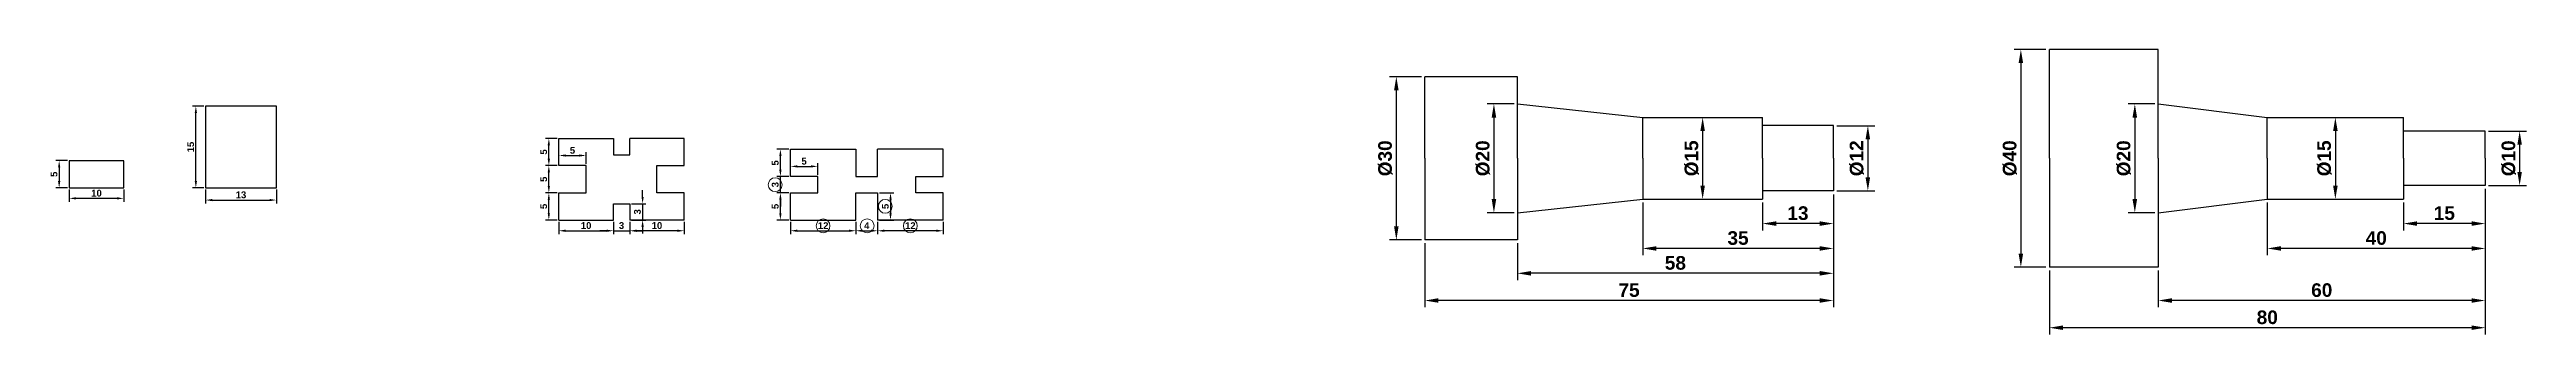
# Model space of a CAD drawing. Header units: millimetres. Extents: x 1805 to 4302, y 1320 to 2200.
# Drawn here: x 1805 to 2259.6, y 1648.1 to 1700.5 of the extents above; entities that cross this region are included whole.
import ezdxf

# ---------------------------------------------------------------- set-up
doc = ezdxf.new("R2010")
doc.units = ezdxf.units.MM
doc.layers.add('Contorno', color=7, linetype='Continuous', lineweight=30)
doc.layers.add('cotas', color=255, linetype='Continuous', lineweight=5)
doc.styles.get("Standard").update_dxf_attribs({"font": ''})
doc.styles.get('Standard').set_extended_font_data('Arial', bold=True)
doc.dimstyles.new('ISO-25', dxfattribs={"dimscale": 0.5, "dimtxt": 2.5, "dimasz": 2.5, "dimexe": 1.25, "dimexo": 0.625, "dimtad": 1, "dimtxsty": 'Standard', "dimcen": 2.5, "dimclrt": 7, "dimadec": 0, "dimazin": 0, "dimtfac": 1, "dimtmove": 0, "dimatfit": 3, "dimfxl": 1, "dimarcsym": 0})

# ---------------------------------------------------------------- blocks, each defined once
blk = doc.blocks.new('*D1')
at = {"layer": 'cotas', "color": 0, "lineweight": -2, "transparency": 16777216}
for p, q in [((1911.47, 1668.82), (1911.47, 1666.53)), ((1921.47, 1668.82), (1921.47, 1666.53)), ((1920.22, 1667.16), (1912.72, 1667.16))]:
    blk.add_line(p, q, dxfattribs=at)
at = {"layer": 'cotas', "color": 0, "transparency": 16777216}
for points in [[(1912.72, 1667.37), (1912.72, 1666.95), (1911.47, 1667.16)], [(1920.22, 1667.37), (1920.22, 1666.95), (1921.47, 1667.16)]]:
    blk.add_solid(points, dxfattribs=at)
at = {"layer": 'Defpoints', "color": 0, "transparency": 16777216}
for p in [(1911.47, 1669.13), (1921.47, 1669.13), (1911.47, 1667.16)]:
    blk.add_point(p, dxfattribs=at)
at = {"layer": 'cotas', "color": 7, "transparency": 16777216, "insert": (1916.47, 1668.11), "char_height": 1.25, "attachment_point": 5}
blk.add_mtext('10', dxfattribs=at)
blk = doc.blocks.new('*D2')
at = {"layer": 'cotas', "color": 0, "lineweight": -2, "transparency": 16777216}
for p, q in [((1908.47, 1668.82), (1908.47, 1666.53)), ((1911.47, 1668.82), (1911.47, 1666.53)), ((1907.22, 1667.16), (1905.97, 1667.16)), ((1908.47, 1667.16), (1911.47, 1667.16)), ((1912.72, 1667.16), (1913.97, 1667.16))]:
    blk.add_line(p, q, dxfattribs=at)
at = {"layer": 'cotas', "color": 0, "transparency": 16777216}
for points in [[(1907.22, 1667.37), (1907.22, 1666.95), (1908.47, 1667.16)], [(1912.72, 1667.37), (1912.72, 1666.95), (1911.47, 1667.16)]]:
    blk.add_solid(points, dxfattribs=at)
at = {"layer": 'Defpoints', "color": 0, "transparency": 16777216}
for p in [(1908.47, 1669.13), (1911.47, 1669.13), (1911.47, 1667.16)]:
    blk.add_point(p, dxfattribs=at)
at = {"layer": 'cotas', "color": 7, "transparency": 16777216, "insert": (1909.97, 1668.11), "char_height": 1.25, "attachment_point": 5}
blk.add_mtext('3', dxfattribs=at)
blk = doc.blocks.new('*D3')
at = {"layer": 'cotas', "color": 0, "lineweight": -2, "transparency": 16777216}
for p, q in [((1898.47, 1668.82), (1898.47, 1666.53)), ((1908.47, 1668.82), (1908.47, 1666.53)), ((1899.72, 1667.16), (1907.22, 1667.16))]:
    blk.add_line(p, q, dxfattribs=at)
at = {"layer": 'cotas', "color": 0, "transparency": 16777216}
for points in [[(1899.72, 1667.37), (1899.72, 1666.95), (1898.47, 1667.16)], [(1907.22, 1667.37), (1907.22, 1666.95), (1908.47, 1667.16)]]:
    blk.add_solid(points, dxfattribs=at)
at = {"layer": 'Defpoints', "color": 0, "transparency": 16777216}
for p in [(1898.47, 1669.13), (1908.47, 1669.13), (1908.47, 1667.16)]:
    blk.add_point(p, dxfattribs=at)
at = {"layer": 'cotas', "color": 7, "transparency": 16777216, "insert": (1903.47, 1668.11), "char_height": 1.25, "attachment_point": 5}
blk.add_mtext('10', dxfattribs=at)
blk = doc.blocks.new('*D4')
at = {"layer": 'cotas', "color": 0, "lineweight": -2, "transparency": 16777216}
for p, q in [((1913.84, 1673.38), (1913.84, 1674.63)), ((1911.78, 1672.13), (1914.46, 1672.13)), ((1911.78, 1669.13), (1914.46, 1669.13)), ((1913.84, 1672.13), (1913.84, 1669.13)), ((1913.84, 1667.88), (1913.84, 1666.63))]:
    blk.add_line(p, q, dxfattribs=at)
at = {"layer": 'cotas', "color": 0, "transparency": 16777216}
for points in [[(1913.63, 1673.38), (1914.05, 1673.38), (1913.84, 1672.13)], [(1913.63, 1667.88), (1914.05, 1667.88), (1913.84, 1669.13)]]:
    blk.add_solid(points, dxfattribs=at)
at = {"layer": 'Defpoints', "color": 0, "transparency": 16777216}
for p in [(1911.47, 1672.13), (1911.47, 1669.13), (1913.84, 1669.13)]:
    blk.add_point(p, dxfattribs=at)
at = {"layer": 'cotas', "color": 7, "transparency": 16777216, "insert": (1912.89, 1670.63), "char_height": 1.25, "attachment_point": 5, "rotation": 90}
blk.add_mtext('3', dxfattribs=at)
blk = doc.blocks.new('*D5')
at = {"layer": 'cotas', "color": 0, "lineweight": -2, "transparency": 16777216}
for p, q in [((1898.16, 1674.13), (1896, 1674.13)), ((1898.16, 1669.13), (1896, 1669.13)), ((1896.63, 1670.38), (1896.63, 1672.88))]:
    blk.add_line(p, q, dxfattribs=at)
at = {"layer": 'cotas', "color": 0, "transparency": 16777216}
for points in [[(1896.42, 1672.88), (1896.83, 1672.88), (1896.63, 1674.13)], [(1896.42, 1670.38), (1896.83, 1670.38), (1896.63, 1669.13)]]:
    blk.add_solid(points, dxfattribs=at)
at = {"layer": 'Defpoints', "color": 0, "transparency": 16777216}
for p in [(1896.63, 1674.13), (1898.47, 1674.13), (1898.47, 1669.13)]:
    blk.add_point(p, dxfattribs=at)
at = {"layer": 'cotas', "color": 7, "transparency": 16777216, "insert": (1895.68, 1671.63), "char_height": 1.25, "attachment_point": 5, "rotation": 90}
blk.add_mtext('5', dxfattribs=at)
blk = doc.blocks.new('*D6')
at = {"layer": 'cotas', "color": 0, "lineweight": -2, "transparency": 16777216}
for p, q in [((1898.16, 1679.13), (1896, 1679.13)), ((1896.63, 1675.38), (1896.63, 1677.88)), ((1898.16, 1674.13), (1896, 1674.13))]:
    blk.add_line(p, q, dxfattribs=at)
at = {"layer": 'cotas', "color": 0, "transparency": 16777216}
for points in [[(1896.42, 1677.88), (1896.83, 1677.88), (1896.63, 1679.13)], [(1896.42, 1675.38), (1896.83, 1675.38), (1896.63, 1674.13)]]:
    blk.add_solid(points, dxfattribs=at)
at = {"layer": 'Defpoints', "color": 0, "transparency": 16777216}
for p in [(1896.63, 1679.13), (1898.47, 1679.13), (1898.47, 1674.13)]:
    blk.add_point(p, dxfattribs=at)
at = {"layer": 'cotas', "color": 7, "transparency": 16777216, "insert": (1895.68, 1676.63), "char_height": 1.25, "attachment_point": 5, "rotation": 90}
blk.add_mtext('5', dxfattribs=at)
blk = doc.blocks.new('*D7')
at = {"layer": 'cotas', "color": 0, "lineweight": -2, "transparency": 16777216}
for p, q in [((1898.16, 1684.13), (1896, 1684.13)), ((1896.63, 1680.38), (1896.63, 1682.88)), ((1898.16, 1679.13), (1896, 1679.13))]:
    blk.add_line(p, q, dxfattribs=at)
at = {"layer": 'cotas', "color": 0, "transparency": 16777216}
for points in [[(1896.42, 1682.88), (1896.83, 1682.88), (1896.63, 1684.13)], [(1896.42, 1680.38), (1896.83, 1680.38), (1896.63, 1679.13)]]:
    blk.add_solid(points, dxfattribs=at)
at = {"layer": 'Defpoints', "color": 0, "transparency": 16777216}
for p in [(1896.63, 1684.13), (1898.47, 1684.13), (1898.47, 1679.13)]:
    blk.add_point(p, dxfattribs=at)
at = {"layer": 'cotas', "color": 7, "transparency": 16777216, "insert": (1895.68, 1681.63), "char_height": 1.25, "attachment_point": 5, "rotation": 90}
blk.add_mtext('5', dxfattribs=at)
blk = doc.blocks.new('*D8')
at = {"layer": 'cotas', "color": 0, "lineweight": -2, "transparency": 16777216}
for p, q in [((1898.47, 1679.45), (1898.47, 1681.61)), ((1899.72, 1680.99), (1902.22, 1680.99)), ((1903.47, 1679.45), (1903.47, 1681.61))]:
    blk.add_line(p, q, dxfattribs=at)
at = {"layer": 'cotas', "color": 0, "transparency": 16777216}
for points in [[(1899.72, 1681.19), (1899.72, 1680.78), (1898.47, 1680.99)], [(1902.22, 1681.19), (1902.22, 1680.78), (1903.47, 1680.99)]]:
    blk.add_solid(points, dxfattribs=at)
at = {"layer": 'Defpoints', "color": 0, "transparency": 16777216}
for p in [(1898.47, 1679.13), (1903.47, 1680.99), (1903.47, 1679.13)]:
    blk.add_point(p, dxfattribs=at)
at = {"layer": 'cotas', "color": 7, "transparency": 16777216, "insert": (1900.97, 1681.93), "char_height": 1.25, "attachment_point": 5}
blk.add_mtext('5', dxfattribs=at)
blk = doc.blocks.new('*D9')
at = {"layer": 'cotas', "color": 0, "lineweight": -2, "transparency": 16777216}
for p, q in [((1956.98, 1668.82), (1956.98, 1666.53)), ((1968.98, 1668.82), (1968.98, 1666.53)), ((1967.73, 1667.16), (1958.23, 1667.16))]:
    blk.add_line(p, q, dxfattribs=at)
at = {"layer": 'cotas', "color": 0, "transparency": 16777216}
for points in [[(1958.23, 1667.37), (1958.23, 1666.95), (1956.98, 1667.16)], [(1967.73, 1667.37), (1967.73, 1666.95), (1968.98, 1667.16)]]:
    blk.add_solid(points, dxfattribs=at)
at = {"layer": 'Defpoints', "color": 0, "transparency": 16777216}
for p in [(1956.98, 1669.13), (1968.98, 1669.13), (1956.98, 1667.16)]:
    blk.add_point(p, dxfattribs=at)
at = {"layer": 'cotas', "color": 7, "transparency": 16777216, "insert": (1962.98, 1668.1), "char_height": 1.25, "attachment_point": 5}
blk.add_mtext('12', dxfattribs=at)
blk = doc.blocks.new('*D10')
at = {"layer": 'cotas', "color": 0, "lineweight": -2, "transparency": 16777216}
for p, q in [((1952.98, 1668.82), (1952.98, 1666.53)), ((1956.98, 1668.82), (1956.98, 1666.53)), ((1954.23, 1667.16), (1955.73, 1667.16))]:
    blk.add_line(p, q, dxfattribs=at)
at = {"layer": 'cotas', "color": 0, "transparency": 16777216}
for points in [[(1954.23, 1667.37), (1954.23, 1666.95), (1952.98, 1667.16)], [(1955.73, 1667.37), (1955.73, 1666.95), (1956.98, 1667.16)]]:
    blk.add_solid(points, dxfattribs=at)
at = {"layer": 'Defpoints', "color": 0, "transparency": 16777216}
for p in [(1952.98, 1669.13), (1956.98, 1669.13), (1956.98, 1667.16)]:
    blk.add_point(p, dxfattribs=at)
at = {"layer": 'cotas', "color": 7, "transparency": 16777216, "insert": (1954.98, 1668.1), "char_height": 1.25, "attachment_point": 5}
blk.add_mtext('4', dxfattribs=at)
blk = doc.blocks.new('*D11')
at = {"layer": 'cotas', "color": 0, "lineweight": -2, "transparency": 16777216}
for p, q in [((1940.98, 1668.82), (1940.98, 1666.53)), ((1952.98, 1668.82), (1952.98, 1666.53)), ((1942.23, 1667.16), (1951.73, 1667.16))]:
    blk.add_line(p, q, dxfattribs=at)
at = {"layer": 'cotas', "color": 0, "transparency": 16777216}
for points in [[(1942.23, 1667.37), (1942.23, 1666.95), (1940.98, 1667.16)], [(1951.73, 1667.37), (1951.73, 1666.95), (1952.98, 1667.16)]]:
    blk.add_solid(points, dxfattribs=at)
at = {"layer": 'Defpoints', "color": 0, "transparency": 16777216}
for p in [(1940.98, 1669.13), (1952.98, 1669.13), (1952.98, 1667.16)]:
    blk.add_point(p, dxfattribs=at)
at = {"layer": 'cotas', "color": 7, "transparency": 16777216, "insert": (1946.98, 1668.1), "char_height": 1.25, "attachment_point": 5}
blk.add_mtext('12', dxfattribs=at)
blk = doc.blocks.new('*D12')
at = {"layer": 'cotas', "color": 0, "lineweight": -2, "transparency": 16777216}
for p, q in [((1957.29, 1674.13), (1959.97, 1674.13)), ((1957.29, 1669.13), (1959.97, 1669.13)), ((1959.34, 1672.88), (1959.34, 1670.38))]:
    blk.add_line(p, q, dxfattribs=at)
at = {"layer": 'cotas', "color": 0, "transparency": 16777216}
for points in [[(1959.13, 1672.88), (1959.55, 1672.88), (1959.34, 1674.13)], [(1959.13, 1670.38), (1959.55, 1670.38), (1959.34, 1669.13)]]:
    blk.add_solid(points, dxfattribs=at)
at = {"layer": 'Defpoints', "color": 0, "transparency": 16777216}
for p in [(1956.98, 1674.13), (1956.98, 1669.13), (1959.34, 1669.13)]:
    blk.add_point(p, dxfattribs=at)
at = {"layer": 'cotas', "color": 7, "transparency": 16777216, "insert": (1958.39, 1671.63), "char_height": 1.25, "attachment_point": 5, "rotation": 90}
blk.add_mtext('5', dxfattribs=at)
blk = doc.blocks.new('*D13')
at = {"layer": 'cotas', "color": 0, "lineweight": -2, "transparency": 16777216}
for p, q in [((1940.66, 1674.13), (1938.5, 1674.13)), ((1940.66, 1669.13), (1938.5, 1669.13)), ((1939.13, 1670.38), (1939.13, 1672.88))]:
    blk.add_line(p, q, dxfattribs=at)
at = {"layer": 'cotas', "color": 0, "transparency": 16777216}
for points in [[(1938.92, 1672.88), (1939.34, 1672.88), (1939.13, 1674.13)], [(1938.92, 1670.38), (1939.34, 1670.38), (1939.13, 1669.13)]]:
    blk.add_solid(points, dxfattribs=at)
at = {"layer": 'Defpoints', "color": 0, "transparency": 16777216}
for p in [(1939.13, 1674.13), (1940.98, 1674.13), (1940.98, 1669.13)]:
    blk.add_point(p, dxfattribs=at)
at = {"layer": 'cotas', "color": 7, "transparency": 16777216, "insert": (1938.18, 1671.63), "char_height": 1.25, "attachment_point": 5, "rotation": 90}
blk.add_mtext('5', dxfattribs=at)
blk = doc.blocks.new('*D14')
at = {"layer": 'cotas', "color": 0, "lineweight": -2, "transparency": 16777216}
for p, q in [((1939.13, 1678.38), (1939.13, 1679.63)), ((1940.66, 1677.13), (1938.5, 1677.13)), ((1940.66, 1674.13), (1938.5, 1674.13)), ((1939.13, 1674.13), (1939.13, 1677.13)), ((1939.13, 1672.88), (1939.13, 1671.63))]:
    blk.add_line(p, q, dxfattribs=at)
at = {"layer": 'cotas', "color": 0, "transparency": 16777216}
for points in [[(1938.92, 1678.38), (1939.34, 1678.38), (1939.13, 1677.13)], [(1938.92, 1672.88), (1939.34, 1672.88), (1939.13, 1674.13)]]:
    blk.add_solid(points, dxfattribs=at)
at = {"layer": 'Defpoints', "color": 0, "transparency": 16777216}
for p in [(1939.13, 1677.13), (1940.98, 1677.13), (1940.98, 1674.13)]:
    blk.add_point(p, dxfattribs=at)
at = {"layer": 'cotas', "color": 7, "transparency": 16777216, "insert": (1938.18, 1675.63), "char_height": 1.25, "attachment_point": 5, "rotation": 90}
blk.add_mtext('3', dxfattribs=at)
blk = doc.blocks.new('*D15')
at = {"layer": 'cotas', "color": 0, "lineweight": -2, "transparency": 16777216}
for p, q in [((1940.66, 1682.13), (1938.5, 1682.13)), ((1939.13, 1678.38), (1939.13, 1680.88)), ((1940.66, 1677.13), (1938.5, 1677.13))]:
    blk.add_line(p, q, dxfattribs=at)
at = {"layer": 'cotas', "color": 0, "transparency": 16777216}
for points in [[(1938.92, 1680.88), (1939.34, 1680.88), (1939.13, 1682.13)], [(1938.92, 1678.38), (1939.34, 1678.38), (1939.13, 1677.13)]]:
    blk.add_solid(points, dxfattribs=at)
at = {"layer": 'Defpoints', "color": 0, "transparency": 16777216}
for p in [(1939.13, 1682.13), (1940.98, 1682.13), (1940.98, 1677.13)]:
    blk.add_point(p, dxfattribs=at)
at = {"layer": 'cotas', "color": 7, "transparency": 16777216, "insert": (1938.18, 1679.63), "char_height": 1.25, "attachment_point": 5, "rotation": 90}
blk.add_mtext('5', dxfattribs=at)
blk = doc.blocks.new('*D16')
at = {"layer": 'cotas', "color": 0, "lineweight": -2, "transparency": 16777216}
for p, q in [((1940.98, 1677.45), (1940.98, 1679.61)), ((1942.23, 1678.99), (1944.73, 1678.99)), ((1945.98, 1677.45), (1945.98, 1679.61))]:
    blk.add_line(p, q, dxfattribs=at)
at = {"layer": 'cotas', "color": 0, "transparency": 16777216}
for points in [[(1942.23, 1679.19), (1942.23, 1678.78), (1940.98, 1678.99)], [(1944.73, 1679.19), (1944.73, 1678.78), (1945.98, 1678.99)]]:
    blk.add_solid(points, dxfattribs=at)
at = {"layer": 'Defpoints', "color": 0, "transparency": 16777216}
for p in [(1945.98, 1678.99), (1940.98, 1677.13), (1945.98, 1677.13)]:
    blk.add_point(p, dxfattribs=at)
at = {"layer": 'cotas', "color": 7, "transparency": 16777216, "insert": (1943.48, 1679.93), "char_height": 1.25, "attachment_point": 5}
blk.add_mtext('5', dxfattribs=at)
blk = doc.blocks.new('*D17')
at = {"layer": 'cotas', "color": 0, "lineweight": -2, "transparency": 16777216}
for p, q in [((1833.62, 1674.73), (1833.62, 1672.17)), ((1846.62, 1674.73), (1846.62, 1672.17)), ((1834.87, 1672.8), (1845.37, 1672.8))]:
    blk.add_line(p, q, dxfattribs=at)
at = {"layer": 'cotas', "color": 0, "transparency": 16777216}
for points in [[(1834.87, 1673.01), (1834.87, 1672.59), (1833.62, 1672.8)], [(1845.37, 1673.01), (1845.37, 1672.59), (1846.62, 1672.8)]]:
    blk.add_solid(points, dxfattribs=at)
at = {"layer": 'Defpoints', "color": 0, "transparency": 16777216}
for p in [(1833.62, 1675.04), (1846.62, 1675.04), (1846.62, 1672.8)]:
    blk.add_point(p, dxfattribs=at)
at = {"layer": 'cotas', "color": 7, "transparency": 16777216, "insert": (1840.12, 1673.75), "char_height": 1.25, "attachment_point": 5}
blk.add_mtext('13', dxfattribs=at)
blk = doc.blocks.new('*D18')
at = {"layer": 'cotas', "color": 0, "lineweight": -2, "transparency": 16777216}
for p, q in [((1833.31, 1690.04), (1831.21, 1690.04)), ((1831.84, 1676.29), (1831.84, 1688.79)), ((1833.31, 1675.04), (1831.21, 1675.04))]:
    blk.add_line(p, q, dxfattribs=at)
at = {"layer": 'cotas', "color": 0, "transparency": 16777216}
for points in [[(1831.63, 1688.79), (1832.05, 1688.79), (1831.84, 1690.04)], [(1831.63, 1676.29), (1832.05, 1676.29), (1831.84, 1675.04)]]:
    blk.add_solid(points, dxfattribs=at)
at = {"layer": 'Defpoints', "color": 0, "transparency": 16777216}
for p in [(1831.84, 1690.04), (1833.62, 1690.04), (1833.62, 1675.04)]:
    blk.add_point(p, dxfattribs=at)
at = {"layer": 'cotas', "color": 7, "transparency": 16777216, "insert": (1830.89, 1682.54), "char_height": 1.25, "attachment_point": 5, "rotation": 90}
blk.add_mtext('15', dxfattribs=at)
blk = doc.blocks.new('*D27')
at = {"layer": 'cotas', "color": 0, "lineweight": -2, "transparency": 16777216}
for p, q in [((1808.6, 1674.73), (1808.6, 1672.49)), ((1817.35, 1673.11), (1809.85, 1673.11)), ((1818.6, 1674.73), (1818.6, 1672.49))]:
    blk.add_line(p, q, dxfattribs=at)
at = {"layer": 'cotas', "color": 0, "transparency": 16777216}
for points in [[(1809.85, 1673.32), (1809.85, 1672.9), (1808.6, 1673.11)], [(1817.35, 1673.32), (1817.35, 1672.9), (1818.6, 1673.11)]]:
    blk.add_solid(points, dxfattribs=at)
at = {"layer": 'Defpoints', "color": 0, "transparency": 16777216}
for p in [(1808.6, 1675.04), (1808.6, 1673.11), (1818.6, 1675.04)]:
    blk.add_point(p, dxfattribs=at)
at = {"layer": 'cotas', "color": 7, "transparency": 16777216, "insert": (1813.6, 1674.06), "char_height": 1.25, "attachment_point": 5}
blk.add_mtext('10', dxfattribs=at)
blk = doc.blocks.new('*D28')
at = {"layer": 'cotas', "color": 0, "lineweight": -2, "transparency": 16777216}
for p, q in [((1808.29, 1680.04), (1806.13, 1680.04)), ((1806.75, 1678.79), (1806.75, 1676.29)), ((1808.29, 1675.04), (1806.13, 1675.04))]:
    blk.add_line(p, q, dxfattribs=at)
at = {"layer": 'cotas', "color": 0, "transparency": 16777216}
for points in [[(1806.54, 1678.79), (1806.96, 1678.79), (1806.75, 1680.04)], [(1806.54, 1676.29), (1806.96, 1676.29), (1806.75, 1675.04)]]:
    blk.add_solid(points, dxfattribs=at)
at = {"layer": 'Defpoints', "color": 0, "transparency": 16777216}
for p in [(1808.6, 1680.04), (1806.75, 1675.04), (1808.6, 1675.04)]:
    blk.add_point(p, dxfattribs=at)
at = {"layer": 'cotas', "color": 7, "transparency": 16777216, "insert": (1805.8, 1677.54), "char_height": 1.25, "attachment_point": 5, "rotation": 90}
blk.add_mtext('5', dxfattribs=at)
blk = doc.blocks.new('*D39')
at = {"layer": 'cotas', "color": 0, "lineweight": -2, "transparency": 16777216}
for p, q in [((2133.03, 1686.47), (2139.98, 1686.47)), ((2138.73, 1683.97), (2138.73, 1676.97)), ((2133.03, 1674.47), (2139.98, 1674.47))]:
    blk.add_line(p, q, dxfattribs=at)
at = {"layer": 'cotas', "color": 0, "transparency": 16777216}
for points in [[(2138.31, 1683.97), (2139.14, 1683.97), (2138.73, 1686.47)], [(2138.31, 1676.97), (2139.14, 1676.97), (2138.73, 1674.47)]]:
    blk.add_solid(points, dxfattribs=at)
at = {"layer": 'Defpoints', "color": 0, "transparency": 16777216}
for p in [(2132.4, 1686.47), (2132.4, 1674.47), (2138.73, 1674.47)]:
    blk.add_point(p, dxfattribs=at)
at = {"layer": 'cotas', "color": 7, "transparency": 16777216, "insert": (2136.72, 1680.47), "char_height": 2.5, "attachment_point": 5, "rotation": 90}
blk.add_mtext('%%C12', dxfattribs=at)
blk = doc.blocks.new('*D40')
at = {"layer": 'cotas', "color": 0, "lineweight": -2, "transparency": 16777216}
for p, q in [((2132.4, 1673.85), (2132.4, 1667.23)), ((2119.4, 1672.35), (2119.4, 1667.23)), ((2129.9, 1668.48), (2121.9, 1668.48))]:
    blk.add_line(p, q, dxfattribs=at)
at = {"layer": 'cotas', "color": 0, "transparency": 16777216}
for points in [[(2121.9, 1668.9), (2121.9, 1668.06), (2119.4, 1668.48)], [(2129.9, 1668.9), (2129.9, 1668.06), (2132.4, 1668.48)]]:
    blk.add_solid(points, dxfattribs=at)
at = {"layer": 'Defpoints', "color": 0, "transparency": 16777216}
for p in [(2132.4, 1674.47), (2119.4, 1672.97), (2119.4, 1668.48)]:
    blk.add_point(p, dxfattribs=at)
at = {"layer": 'cotas', "color": 7, "transparency": 16777216, "insert": (2125.9, 1670.38), "char_height": 2.5, "attachment_point": 5}
blk.add_mtext('13', dxfattribs=at)
blk = doc.blocks.new('*D41')
at = {"layer": 'cotas', "color": 0, "lineweight": -2, "transparency": 16777216}
for p, q in [((2132.4, 1673.85), (2132.4, 1662.66)), ((2097.4, 1672.35), (2097.4, 1662.66)), ((2129.9, 1663.91), (2099.9, 1663.91))]:
    blk.add_line(p, q, dxfattribs=at)
at = {"layer": 'cotas', "color": 0, "transparency": 16777216}
for points in [[(2099.9, 1664.32), (2099.9, 1663.49), (2097.4, 1663.91)], [(2129.9, 1664.32), (2129.9, 1663.49), (2132.4, 1663.91)]]:
    blk.add_solid(points, dxfattribs=at)
at = {"layer": 'Defpoints', "color": 0, "transparency": 16777216}
for p in [(2132.4, 1674.47), (2097.4, 1672.97), (2097.4, 1663.91)]:
    blk.add_point(p, dxfattribs=at)
at = {"layer": 'cotas', "color": 7, "transparency": 16777216, "insert": (2114.9, 1665.81), "char_height": 2.5, "attachment_point": 5}
blk.add_mtext('35', dxfattribs=at)
blk = doc.blocks.new('*D42')
at = {"layer": 'cotas', "color": 0, "lineweight": -2, "transparency": 16777216}
for p, q in [((2132.4, 1673.85), (2132.4, 1658.09)), ((2074.4, 1664.85), (2074.4, 1658.09)), ((2129.9, 1659.34), (2076.9, 1659.34))]:
    blk.add_line(p, q, dxfattribs=at)
at = {"layer": 'cotas', "color": 0, "transparency": 16777216}
for points in [[(2076.9, 1659.76), (2076.9, 1658.92), (2074.4, 1659.34)], [(2129.9, 1659.76), (2129.9, 1658.92), (2132.4, 1659.34)]]:
    blk.add_solid(points, dxfattribs=at)
at = {"layer": 'Defpoints', "color": 0, "transparency": 16777216}
for p in [(2132.4, 1674.47), (2074.4, 1665.47), (2074.4, 1659.34)]:
    blk.add_point(p, dxfattribs=at)
at = {"layer": 'cotas', "color": 7, "transparency": 16777216, "insert": (2103.4, 1661.24), "char_height": 2.5, "attachment_point": 5}
blk.add_mtext('58', dxfattribs=at)
blk = doc.blocks.new('*D43')
at = {"layer": 'cotas', "color": 0, "lineweight": -2, "transparency": 16777216}
for p, q in [((2132.4, 1673.85), (2132.4, 1653.09)), ((2057.4, 1664.85), (2057.4, 1653.09)), ((2129.9, 1654.34), (2059.9, 1654.34))]:
    blk.add_line(p, q, dxfattribs=at)
at = {"layer": 'cotas', "color": 0, "transparency": 16777216}
for points in [[(2059.9, 1654.76), (2059.9, 1653.93), (2057.4, 1654.34)], [(2129.9, 1654.76), (2129.9, 1653.93), (2132.4, 1654.34)]]:
    blk.add_solid(points, dxfattribs=at)
at = {"layer": 'Defpoints', "color": 0, "transparency": 16777216}
for p in [(2132.4, 1674.47), (2057.4, 1665.47), (2057.4, 1654.34)]:
    blk.add_point(p, dxfattribs=at)
at = {"layer": 'cotas', "color": 7, "transparency": 16777216, "insert": (2094.9, 1656.24), "char_height": 2.5, "attachment_point": 5}
blk.add_mtext('75', dxfattribs=at)
blk = doc.blocks.new('*D44')
at = {"layer": 'cotas', "color": 0, "lineweight": -2, "transparency": 16777216}
for p, q in [((2109.03, 1687.97), (2109.65, 1687.97)), ((2108.4, 1685.47), (2108.4, 1675.47)), ((2109.03, 1672.97), (2109.65, 1672.97))]:
    blk.add_line(p, q, dxfattribs=at)
at = {"layer": 'cotas', "color": 0, "transparency": 16777216}
for points in [[(2107.99, 1685.47), (2108.82, 1685.47), (2108.4, 1687.97)], [(2107.99, 1675.47), (2108.82, 1675.47), (2108.4, 1672.97)]]:
    blk.add_solid(points, dxfattribs=at)
at = {"layer": 'Defpoints', "color": 0, "transparency": 16777216}
for p in [(2108.4, 1687.97), (2108.4, 1672.97), (2108.4, 1672.97)]:
    blk.add_point(p, dxfattribs=at)
at = {"layer": 'cotas', "color": 7, "transparency": 16777216, "insert": (2106.4, 1680.47), "char_height": 2.5, "attachment_point": 5, "rotation": 90}
blk.add_mtext('%%C15', dxfattribs=at)
blk = doc.blocks.new('*D45')
at = {"layer": 'cotas', "color": 0, "lineweight": -2, "transparency": 16777216}
for p, q in [((2073.78, 1690.47), (2068.84, 1690.47)), ((2070.09, 1687.97), (2070.09, 1672.97)), ((2073.78, 1670.47), (2068.84, 1670.47))]:
    blk.add_line(p, q, dxfattribs=at)
at = {"layer": 'cotas', "color": 0, "transparency": 16777216}
for points in [[(2069.68, 1687.97), (2070.51, 1687.97), (2070.09, 1690.47)], [(2069.68, 1672.97), (2070.51, 1672.97), (2070.09, 1670.47)]]:
    blk.add_solid(points, dxfattribs=at)
at = {"layer": 'Defpoints', "color": 0, "transparency": 16777216}
for p in [(2074.4, 1690.47), (2070.09, 1670.47), (2074.4, 1670.47)]:
    blk.add_point(p, dxfattribs=at)
at = {"layer": 'cotas', "color": 7, "transparency": 16777216, "insert": (2068.09, 1680.47), "char_height": 2.5, "attachment_point": 5, "rotation": 90}
blk.add_mtext('%%C20', dxfattribs=at)
blk = doc.blocks.new('*D38')
at = {"layer": 'cotas', "color": 0, "lineweight": -2, "transparency": 16777216}
for p, q in [((2056.78, 1695.47), (2050.93, 1695.47)), ((2052.18, 1692.97), (2052.18, 1667.97)), ((2056.78, 1665.47), (2050.93, 1665.47))]:
    blk.add_line(p, q, dxfattribs=at)
at = {"layer": 'cotas', "color": 0, "transparency": 16777216}
for points in [[(2051.76, 1692.97), (2052.6, 1692.97), (2052.18, 1695.47)], [(2051.76, 1667.97), (2052.6, 1667.97), (2052.18, 1665.47)]]:
    blk.add_solid(points, dxfattribs=at)
at = {"layer": 'Defpoints', "color": 0, "transparency": 16777216}
for p in [(2057.4, 1695.47), (2052.18, 1665.47), (2057.4, 1665.47)]:
    blk.add_point(p, dxfattribs=at)
at = {"layer": 'cotas', "color": 7, "transparency": 16777216, "insert": (2050.17, 1680.47), "char_height": 2.5, "attachment_point": 5, "rotation": 90}
blk.add_mtext('%%C30', dxfattribs=at)
blk = doc.blocks.new('*D98')
at = {"layer": 'cotas', "color": 0, "lineweight": -2, "transparency": 16777216}
for p, q in [((2252.66, 1685.47), (2259.61, 1685.47)), ((2258.36, 1682.97), (2258.36, 1677.97)), ((2252.66, 1675.47), (2259.61, 1675.47))]:
    blk.add_line(p, q, dxfattribs=at)
at = {"layer": 'cotas', "color": 0, "transparency": 16777216}
for points in [[(2257.95, 1682.97), (2258.78, 1682.97), (2258.36, 1685.47)], [(2257.95, 1677.97), (2258.78, 1677.97), (2258.36, 1675.47)]]:
    blk.add_solid(points, dxfattribs=at)
at = {"layer": 'Defpoints', "color": 0, "transparency": 16777216}
for p in [(2252.04, 1685.47), (2252.04, 1675.47), (2258.36, 1675.47)]:
    blk.add_point(p, dxfattribs=at)
at = {"layer": 'cotas', "color": 7, "transparency": 16777216, "insert": (2256.36, 1680.47), "char_height": 2.5, "attachment_point": 5, "rotation": 90}
blk.add_mtext('%%C10', dxfattribs=at)
blk = doc.blocks.new('*D99')
at = {"layer": 'cotas', "color": 0, "lineweight": -2, "transparency": 16777216}
for p, q in [((2252.04, 1674.85), (2252.04, 1667.23)), ((2237.04, 1672.35), (2237.04, 1667.23)), ((2249.54, 1668.48), (2239.54, 1668.48))]:
    blk.add_line(p, q, dxfattribs=at)
at = {"layer": 'cotas', "color": 0, "transparency": 16777216}
for points in [[(2239.54, 1668.9), (2239.54, 1668.06), (2237.04, 1668.48)], [(2249.54, 1668.9), (2249.54, 1668.06), (2252.04, 1668.48)]]:
    blk.add_solid(points, dxfattribs=at)
at = {"layer": 'Defpoints', "color": 0, "transparency": 16777216}
for p in [(2252.04, 1675.47), (2237.04, 1672.97), (2237.04, 1668.48)]:
    blk.add_point(p, dxfattribs=at)
at = {"layer": 'cotas', "color": 7, "transparency": 16777216, "insert": (2244.54, 1670.38), "char_height": 2.5, "attachment_point": 5}
blk.add_mtext('15', dxfattribs=at)
blk = doc.blocks.new('*D100')
at = {"layer": 'cotas', "color": 0, "lineweight": -2, "transparency": 16777216}
for p, q in [((2252.04, 1674.85), (2252.04, 1662.66)), ((2212.04, 1672.35), (2212.04, 1662.66)), ((2249.54, 1663.91), (2214.54, 1663.91))]:
    blk.add_line(p, q, dxfattribs=at)
at = {"layer": 'cotas', "color": 0, "transparency": 16777216}
for points in [[(2214.54, 1664.32), (2214.54, 1663.49), (2212.04, 1663.91)], [(2249.54, 1664.32), (2249.54, 1663.49), (2252.04, 1663.91)]]:
    blk.add_solid(points, dxfattribs=at)
at = {"layer": 'Defpoints', "color": 0, "transparency": 16777216}
for p in [(2252.04, 1675.47), (2212.04, 1672.97), (2212.04, 1663.91)]:
    blk.add_point(p, dxfattribs=at)
at = {"layer": 'cotas', "color": 7, "transparency": 16777216, "insert": (2232.04, 1665.81), "char_height": 2.5, "attachment_point": 5}
blk.add_mtext('40', dxfattribs=at)
blk = doc.blocks.new('*D101')
at = {"layer": 'cotas', "color": 0, "lineweight": -2, "transparency": 16777216}
for p, q in [((2252.04, 1674.85), (2252.04, 1653.09)), ((2192.04, 1659.85), (2192.04, 1653.09)), ((2249.54, 1654.34), (2194.54, 1654.34))]:
    blk.add_line(p, q, dxfattribs=at)
at = {"layer": 'cotas', "color": 0, "transparency": 16777216}
for points in [[(2194.54, 1654.76), (2194.54, 1653.92), (2192.04, 1654.34)], [(2249.54, 1654.76), (2249.54, 1653.92), (2252.04, 1654.34)]]:
    blk.add_solid(points, dxfattribs=at)
at = {"layer": 'Defpoints', "color": 0, "transparency": 16777216}
for p in [(2252.04, 1675.47), (2192.04, 1660.47), (2192.04, 1654.34)]:
    blk.add_point(p, dxfattribs=at)
at = {"layer": 'cotas', "color": 7, "transparency": 16777216, "insert": (2222.04, 1656.24), "char_height": 2.5, "attachment_point": 5}
blk.add_mtext('60', dxfattribs=at)
blk = doc.blocks.new('*D102')
at = {"layer": 'cotas', "color": 0, "lineweight": -2, "transparency": 16777216}
for p, q in [((2252.04, 1674.85), (2252.04, 1648.09)), ((2172.04, 1659.85), (2172.04, 1648.09)), ((2249.54, 1649.34), (2174.54, 1649.34))]:
    blk.add_line(p, q, dxfattribs=at)
at = {"layer": 'cotas', "color": 0, "transparency": 16777216}
for points in [[(2174.54, 1649.76), (2174.54, 1648.93), (2172.04, 1649.34)], [(2249.54, 1649.76), (2249.54, 1648.93), (2252.04, 1649.34)]]:
    blk.add_solid(points, dxfattribs=at)
at = {"layer": 'Defpoints', "color": 0, "transparency": 16777216}
for p in [(2252.04, 1675.47), (2172.04, 1660.47), (2172.04, 1649.34)]:
    blk.add_point(p, dxfattribs=at)
at = {"layer": 'cotas', "color": 7, "transparency": 16777216, "insert": (2212.04, 1651.24), "char_height": 2.5, "attachment_point": 5}
blk.add_mtext('80', dxfattribs=at)
blk = doc.blocks.new('*D103')
at = {"layer": 'cotas', "color": 0, "lineweight": -2, "transparency": 16777216}
for p, q in [((2225.16, 1687.97), (2225.79, 1687.97)), ((2224.54, 1685.47), (2224.54, 1675.47)), ((2225.16, 1672.97), (2225.79, 1672.97))]:
    blk.add_line(p, q, dxfattribs=at)
at = {"layer": 'cotas', "color": 0, "transparency": 16777216}
for points in [[(2224.12, 1685.47), (2224.96, 1685.47), (2224.54, 1687.97)], [(2224.12, 1675.47), (2224.96, 1675.47), (2224.54, 1672.97)]]:
    blk.add_solid(points, dxfattribs=at)
at = {"layer": 'Defpoints', "color": 0, "transparency": 16777216}
for p in [(2224.54, 1687.97), (2224.54, 1672.97), (2224.54, 1672.97)]:
    blk.add_point(p, dxfattribs=at)
at = {"layer": 'cotas', "color": 7, "transparency": 16777216, "insert": (2222.53, 1680.47), "char_height": 2.5, "attachment_point": 5, "rotation": 90}
blk.add_mtext('%%C15', dxfattribs=at)
blk = doc.blocks.new('*D104')
at = {"layer": 'cotas', "color": 0, "lineweight": -2, "transparency": 16777216}
for p, q in [((2191.41, 1690.47), (2186.48, 1690.47)), ((2187.73, 1687.97), (2187.73, 1672.97)), ((2191.41, 1670.47), (2186.48, 1670.47))]:
    blk.add_line(p, q, dxfattribs=at)
at = {"layer": 'cotas', "color": 0, "transparency": 16777216}
for points in [[(2187.31, 1687.97), (2188.14, 1687.97), (2187.73, 1690.47)], [(2187.31, 1672.97), (2188.14, 1672.97), (2187.73, 1670.47)]]:
    blk.add_solid(points, dxfattribs=at)
at = {"layer": 'Defpoints', "color": 0, "transparency": 16777216}
for p in [(2192.04, 1690.47), (2187.73, 1670.47), (2192.04, 1670.47)]:
    blk.add_point(p, dxfattribs=at)
at = {"layer": 'cotas', "color": 7, "transparency": 16777216, "insert": (2185.72, 1680.47), "char_height": 2.5, "attachment_point": 5, "rotation": 90}
blk.add_mtext('%%C20', dxfattribs=at)
blk = doc.blocks.new('*D105')
at = {"layer": 'cotas', "color": 0, "lineweight": -2, "transparency": 16777216}
for p, q in [((2171.41, 1700.47), (2165.56, 1700.47)), ((2166.81, 1697.97), (2166.81, 1662.97)), ((2171.41, 1660.47), (2165.56, 1660.47))]:
    blk.add_line(p, q, dxfattribs=at)
at = {"layer": 'cotas', "color": 0, "transparency": 16777216}
for points in [[(2166.4, 1697.97), (2167.23, 1697.97), (2166.81, 1700.47)], [(2166.4, 1662.97), (2167.23, 1662.97), (2166.81, 1660.47)]]:
    blk.add_solid(points, dxfattribs=at)
at = {"layer": 'Defpoints', "color": 0, "transparency": 16777216}
for p in [(2172.04, 1700.47), (2166.81, 1660.47), (2172.04, 1660.47)]:
    blk.add_point(p, dxfattribs=at)
at = {"layer": 'cotas', "color": 7, "transparency": 16777216, "insert": (2164.81, 1680.47), "char_height": 2.5, "attachment_point": 5, "rotation": 90}
blk.add_mtext('%%C40', dxfattribs=at)

msp = doc.modelspace()

# ---------------------------------------------------------------- linework, layer by layer
at = {"layer": 'Contorno'}
for p, q in [((2172.039, 1680.472), (2172.039, 1700.472)), ((2192.039, 1700.472), (2172.039, 1700.472)), ((2192.039, 1680.472), (2192.039, 1700.472)), ((2057.404, 1680.472), (2057.404, 1695.472)), ((2074.404, 1695.472), (2057.404, 1695.472)), ((2074.404, 1680.472), (2074.404, 1695.472)), ((2074.404, 1690.472), (2097.404, 1687.972)), ((2097.404, 1680.472), (2097.404, 1687.972)), ((2097.404, 1687.972), (2119.404, 1687.972)), ((2119.404, 1680.472), (2119.404, 1687.972)), ((2192.039, 1690.472), (2212.039, 1687.972)), ((2212.039, 1680.472), (2212.039, 1687.972)), ((2212.039, 1687.972), (2237.039, 1687.972)), ((2237.039, 1680.472), (2237.039, 1687.972)), ((1898.472, 1679.133), (1898.472, 1684.133)), ((1898.472, 1684.133), (1908.472, 1684.133)), ((1908.472, 1684.133), (1908.472, 1681.133)), ((1911.472, 1681.133), (1911.472, 1684.133)), ((1921.472, 1684.133), (1911.472, 1684.133)), ((1921.472, 1679.133), (1921.472, 1684.133)), ((2132.404, 1686.472), (2119.404, 1686.472)), ((2132.404, 1680.472), (2132.404, 1686.472)), ((2252.039, 1685.472), (2237.039, 1685.472)), ((2252.039, 1680.472), (2252.039, 1685.472)), ((1903.472, 1679.133), (1898.472, 1679.133)), ((1903.472, 1674.133), (1903.472, 1679.133)), ((1908.472, 1681.133), (1911.472, 1681.133)), ((1916.472, 1674.133), (1916.472, 1679.133)), ((1916.472, 1679.133), (1921.472, 1679.133)), ((1940.976, 1677.133), (1940.976, 1682.133)), ((1940.976, 1682.133), (1952.976, 1682.133)), ((1952.976, 1682.133), (1952.976, 1677.133)), ((1956.976, 1677.133), (1956.976, 1682.133)), ((1968.976, 1682.133), (1956.976, 1682.133)), ((1968.976, 1677.133), (1968.976, 1682.133)), ((2057.404, 1680.472), (2057.404, 1665.472)), ((2074.404, 1680.472), (2074.404, 1665.472)), ((2097.404, 1680.472), (2097.404, 1672.972)), ((2119.404, 1680.472), (2119.404, 1672.972)), ((2132.404, 1680.472), (2132.404, 1674.472)), ((2172.039, 1680.472), (2172.039, 1660.472)), ((2192.039, 1680.472), (2192.039, 1660.472)), ((2212.039, 1680.472), (2212.039, 1672.972)), ((2237.039, 1680.472), (2237.039, 1672.972)), ((2252.039, 1680.472), (2252.039, 1675.472)), ((1898.472, 1669.133), (1898.472, 1674.133)), ((1898.472, 1674.133), (1903.472, 1674.133)), ((1921.472, 1674.133), (1916.472, 1674.133)), ((1921.472, 1669.133), (1921.472, 1674.133)), ((1945.976, 1677.133), (1940.976, 1677.133)), ((1940.976, 1669.133), (1940.976, 1674.133)), ((1940.976, 1674.133), (1945.976, 1674.133)), ((1945.976, 1674.133), (1945.976, 1677.133)), ((1952.976, 1677.133), (1956.976, 1677.133)), ((1952.976, 1669.133), (1952.976, 1674.133)), ((1952.976, 1674.133), (1956.976, 1674.133)), ((1956.976, 1674.133), (1956.976, 1669.133)), ((1963.976, 1674.133), (1963.976, 1677.133)), ((1963.976, 1677.133), (1968.976, 1677.133)), ((1968.976, 1674.133), (1963.976, 1674.133)), ((1968.976, 1669.133), (1968.976, 1674.133)), ((2132.404, 1674.472), (2119.404, 1674.472)), ((2252.039, 1675.472), (2237.039, 1675.472)), ((1898.472, 1669.133), (1908.472, 1669.133)), ((1908.472, 1669.133), (1908.472, 1672.133)), ((1908.472, 1672.133), (1911.472, 1672.133)), ((1911.472, 1672.133), (1911.472, 1669.133)), ((1921.472, 1669.133), (1911.472, 1669.133)), ((1940.976, 1669.133), (1952.976, 1669.133)), ((1968.976, 1669.133), (1956.976, 1669.133)), ((2074.404, 1670.472), (2097.404, 1672.972)), ((2097.404, 1672.972), (2119.404, 1672.972)), ((2192.039, 1670.472), (2212.039, 1672.972)), ((2212.039, 1672.972), (2237.039, 1672.972)), ((2074.404, 1665.472), (2057.404, 1665.472)), ((2192.039, 1660.472), (2172.039, 1660.472))]:
    msp.add_line(p, q, dxfattribs=at)
for points in [[(1833.62, 1675.038), (1846.62, 1675.038), (1846.62, 1690.038), (1833.62, 1690.038)], [(1808.598, 1675.038), (1818.598, 1675.038), (1818.598, 1680.038), (1808.598, 1680.038)]]:
    msp.add_lwpolyline(points, close=True, dxfattribs=at)
at = {"layer": 'cotas'}
for centre in [(1938.162, 1675.624), (1946.957, 1668.074), (1955.056, 1668.074), (1958.379, 1671.651), (1962.974, 1668.074)]:
    msp.add_circle(centre, 1.27, dxfattribs=at)

# ---------------------------------------------------------------- dimensions: what is measured, and where the dimension line sits
for base, p1, p2, picture, middle in [((2166.814, 1660.472), (2172.039, 1700.472), (2172.039, 1660.472), '*D105', (2164.81, 1680.472)), ((2052.179, 1665.472), (2057.404, 1695.472), (2057.404, 1665.472), '*D38', (2050.174, 1680.472)), ((2070.093, 1670.472), (2074.404, 1690.472), (2074.404, 1670.472), '*D45', (2068.088, 1680.472)), ((2108.404, 1672.972), (2108.404, 1687.972), (2108.404, 1672.972), '*D44', (2106.399, 1680.472)), ((2187.728, 1670.472), (2192.039, 1690.472), (2192.039, 1670.472), '*D104', (2185.723, 1680.472)), ((2224.539, 1672.972), (2224.539, 1687.972), (2224.539, 1672.972), '*D103', (2222.534, 1680.472)), ((2138.727, 1674.472), (2132.404, 1686.472), (2132.404, 1674.472), '*D39', (2136.722, 1680.472)), ((2258.362, 1675.472), (2252.039, 1685.472), (2252.039, 1675.472), '*D98', (2256.358, 1680.472))]:
    dim = msp.add_linear_dim(base=base, p1=p1, p2=p2, angle=90, text='%%C<>', dimstyle='ISO-25', override={"dimscale": 1}, dxfattribs=at)
    dim.commit()
    dim.dimension.update_dxf_attribs({"geometry": picture, "text_midpoint": middle})
for base, p1, p2, picture, middle in [((1831.839, 1690.038), (1833.62, 1675.038), (1833.62, 1690.038), '*D18', (1830.889, 1682.538)), ((1896.625, 1684.133), (1898.472, 1679.133), (1898.472, 1684.133), '*D7', (1895.677, 1681.633)), ((1806.75, 1675.038), (1808.598, 1680.038), (1808.598, 1675.038), '*D28', (1805.802, 1677.538)), ((1896.625, 1679.133), (1898.472, 1674.133), (1898.472, 1679.133), '*D6', (1895.677, 1676.633)), ((1939.129, 1677.133), (1940.976, 1674.133), (1940.976, 1677.133), '*D14', (1938.178, 1675.633)), ((1939.129, 1682.133), (1940.976, 1677.133), (1940.976, 1682.133), '*D15', (1938.181, 1679.633)), ((1896.625, 1674.133), (1898.472, 1669.133), (1898.472, 1674.133), '*D5', (1895.677, 1671.633)), ((1913.837, 1669.133), (1911.472, 1672.133), (1911.472, 1669.133), '*D4', (1912.886, 1670.633)), ((1939.129, 1674.133), (1940.976, 1669.133), (1940.976, 1674.133), '*D13', (1938.181, 1671.633)), ((1959.341, 1669.133), (1956.976, 1674.133), (1956.976, 1669.133), '*D12', (1958.392, 1671.633))]:
    dim = msp.add_linear_dim(base=base, p1=p1, p2=p2, angle=90, dimstyle='ISO-25', dxfattribs=at)
    dim.commit()
    dim.dimension.update_dxf_attribs({"geometry": picture, "text_midpoint": middle})
for base, p1, p2, picture, middle in [((1903.472, 1680.985), (1898.472, 1679.133), (1903.472, 1679.133), '*D8', (1900.972, 1681.934)), ((1945.976, 1678.985), (1940.976, 1677.133), (1945.976, 1677.133), '*D16', (1943.476, 1679.934)), ((1808.598, 1673.111), (1818.598, 1675.038), (1808.598, 1675.038), '*D27', (1813.598, 1674.062)), ((1846.62, 1672.798), (1833.62, 1675.038), (1846.62, 1675.038), '*D17', (1840.12, 1673.749)), ((1908.472, 1667.158), (1898.472, 1669.133), (1908.472, 1669.133), '*D3', (1903.472, 1668.108)), ((1911.472, 1667.158), (1908.472, 1669.133), (1911.472, 1669.133), '*D2', (1909.972, 1668.108)), ((1911.472, 1667.158), (1921.472, 1669.133), (1911.472, 1669.133), '*D1', (1916.472, 1668.108)), ((1952.976, 1667.158), (1940.976, 1669.133), (1952.976, 1669.133), '*D11', (1946.976, 1668.098)), ((1956.976, 1667.158), (1952.976, 1669.133), (1956.976, 1669.133), '*D10', (1954.976, 1668.098)), ((1956.976, 1667.158), (1968.976, 1669.133), (1956.976, 1669.133), '*D9', (1962.976, 1668.098))]:
    dim = msp.add_linear_dim(base=base, p1=p1, p2=p2, dimstyle='ISO-25', dxfattribs=at)
    dim.commit()
    dim.dimension.update_dxf_attribs({"geometry": picture, "text_midpoint": middle})
for base, p1, p2, picture, middle in [((2057.404, 1654.342), (2132.404, 1674.472), (2057.404, 1665.472), '*D43', (2094.904, 1656.239)), ((2074.404, 1659.34), (2132.404, 1674.472), (2074.404, 1665.472), '*D42', (2103.404, 1661.243)), ((2097.404, 1663.905), (2132.404, 1674.472), (2097.404, 1672.972), '*D41', (2114.904, 1665.807)), ((2119.404, 1668.479), (2132.404, 1674.472), (2119.404, 1672.972), '*D40', (2125.904, 1670.381)), ((2172.039, 1649.342), (2252.039, 1675.472), (2172.039, 1660.472), '*D102', (2212.039, 1651.245)), ((2192.039, 1654.34), (2252.039, 1675.472), (2192.039, 1660.472), '*D101', (2222.039, 1656.242)), ((2212.039, 1663.905), (2252.039, 1675.472), (2212.039, 1672.972), '*D100', (2232.039, 1665.807)), ((2237.039, 1668.479), (2252.039, 1675.472), (2237.039, 1672.972), '*D99', (2244.539, 1670.381))]:
    dim = msp.add_linear_dim(base=base, p1=p1, p2=p2, dimstyle='ISO-25', override={"dimscale": 1}, dxfattribs=at)
    dim.commit()
    dim.dimension.update_dxf_attribs({"geometry": picture, "text_midpoint": middle})

doc.saveas('drawing.dxf')
